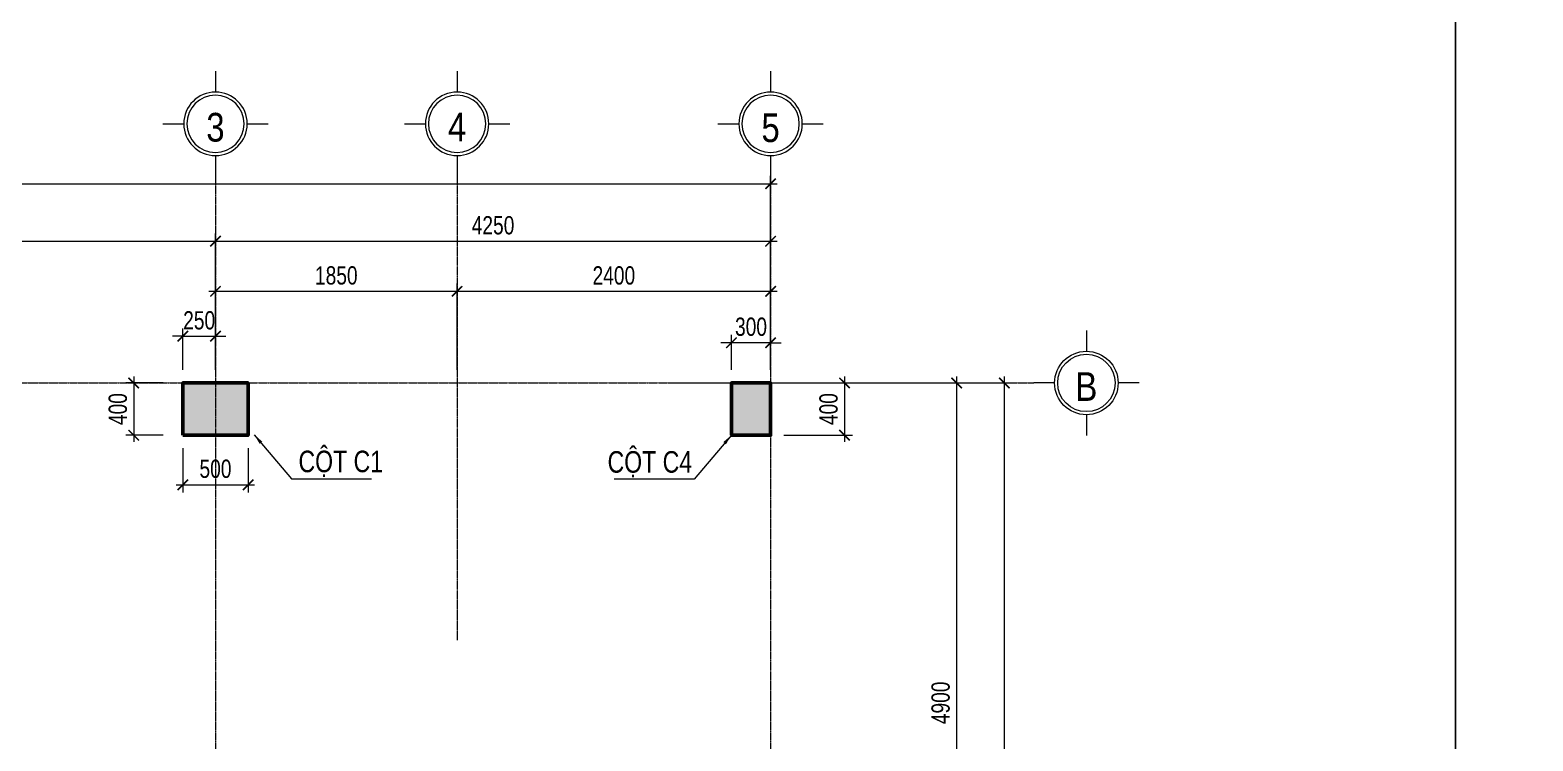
# Model space of a CAD drawing. Extents: x -165145 to 691808, y -202842 to 311040.
# Drawn here: x 651196 to 662702, y 166752 to 172197 of the extents above; entities that cross this region are included whole.
import ezdxf
from ezdxf.enums import TextEntityAlignment as Align

# ---------------------------------------------------------------- set-up
doc = ezdxf.new("R2010")
doc.units = 0
doc.header["$LTSCALE"] = 10
doc.header["$MEASUREMENT"] = 0
doc.linetypes.add('HIDDEN', pattern=[2.3807, 1.587, -0.7937])
doc.linetypes.add('TIM', pattern=[26.01, 10, -3, 0.01, -3, 10])
doc.layers.get('0').update_dxf_attribs({"linetype": 'CONTINUOUS'})
doc.layers.get('Defpoints').update_dxf_attribs({"color": 5, "linetype": 'CONTINUOUS'})
for name, color, linetype, lineweight in [('DIM', 8, 'CONTINUOUS', 13), ('GE_KC_NETKHUAT', 9, 'HIDDEN', 20), ('KHUNG', 9, 'CONTINUOUS', 13), ('TEXT', 4, 'CONTINUOUS', 20), ('TRUC', 251, 'TIM', 5), ('wall', 7, 'CONTINUOUS', 50)]:
    doc.layers.add(name, color=color, linetype=linetype, lineweight=lineweight)
for name, color, linetype in [('KCS_BORDER', 3, 'CONTINUOUS'), ('KCS_DIM', 1, 'CONTINUOUS'), ('KCS_TEXT', 2, 'CONTINUOUS')]:
    doc.layers.add(name, color=color, linetype=linetype)
doc.styles.add('KCS_BIGTEXT', font='arial.ttf', dxfattribs={"width": 0.75})
doc.styles.add('KCS_SMTEXT', font='arial.ttf', dxfattribs={"width": 0.7})
doc.styles.add('STYLE1', font='')
doc.styles.add('VNARIALH', font='', dxfattribs={"width": 0.75})
doc.styles.add('VnArialNarrowH', font='')
doc.styles.get('STYLE1').set_extended_font_data('.VnAvantH')
doc.styles.get('VNARIALH').set_extended_font_data('.VnArialH')
doc.styles.get('VnArialNarrowH').set_extended_font_data('.VnArial NarrowH')
doc.dimstyles.new('KCS_DIM50', dxfattribs={"dimscale": 50, "dimtxt": 2.5, "dimasz": 1.6, "dimexe": 1.2, "dimexo": 0, "dimgap": 1, "dimtad": 1, "dimdec": 0, "dimzin": 0, "dimdsep": 46, "dimtxsty": 'KCS_SMTEXT', "dimblk": 'ARCHTICK', "dimcen": 0, "dimdle": 1, "dimclrd": 256, "dimclre": 256, "dimclrt": 2, "dimadec": 0, "dimazin": 0, "dimtfac": 1, "dimtdec": 0, "dimtix": 1, "dimtmove": 2, "dimatfit": 3, "dimfxl": 1, "dimtolj": 1, "dimtzin": 0, "dimarcsym": 0})

# ---------------------------------------------------------------- blocks, each defined once
blk = doc.blocks.new('_ArchTick')
at = {"color": 0, "linetype": 'ByBlock', "const_width": 0.15}
blk.add_lwpolyline([(-0.5, -0.5), (0.5, 0.5)], dxfattribs=at)
blk = doc.blocks.new('*D520')
at = {"layer": 'Defpoints', "color": 0, "ltscale": 0.05, "transparency": 16777216}
for p in [(1429196, -227612), (1431079, -232512), (1431456, -232512)]:
    blk.add_point(p, dxfattribs=at)
at = {"layer": 'KCS_DIM', "color": 1, "lineweight": -2, "ltscale": 0.05, "transparency": 16777216}
for p, q in [((1431456, -227562), (1431456, -232562)), ((1429296, -227612), (1431516, -227612)), ((1431179, -232512), (1431516, -232512))]:
    blk.add_line(p, q, dxfattribs=at)
at = {"layer": 'KCS_DIM', "color": 1, "lineweight": -2, "ltscale": 0.05, "transparency": 16777216, "xscale": 80, "yscale": 80, "zscale": 80}
for p, rotation in [((1431456, -227612), 90), ((1431456, -232512), 270)]:
    blk.add_blockref('_ArchTick', p, dxfattribs=dict(at, rotation=rotation))
at = {"layer": 'KCS_DIM', "color": 2, "ltscale": 0.05, "transparency": 16777216, "insert": (1431334, -230062), "char_height": 140, "attachment_point": 5, "rotation": 90, "style": 'KCS_BIGTEXT'}
blk.add_mtext('\\A1;4900', dxfattribs=at)
blk = doc.blocks.new('*D521')
at = {"layer": 'Defpoints', "color": 0, "ltscale": 0.05, "transparency": 16777216}
for p in [(1430138, -227612), (1431034, -234612), (1431821, -234612)]:
    blk.add_point(p, dxfattribs=at)
at = {"layer": 'KCS_DIM', "color": 1, "lineweight": -2, "ltscale": 0.05, "transparency": 16777216}
for p, q in [((1431821, -227562), (1431821, -234662)), ((1430238, -227612), (1431881, -227612)), ((1431134, -234612), (1431881, -234612))]:
    blk.add_line(p, q, dxfattribs=at)
at = {"layer": 'KCS_DIM', "color": 1, "lineweight": -2, "ltscale": 0.05, "transparency": 16777216, "xscale": 80, "yscale": 80, "zscale": 80}
for p, rotation in [((1431821, -227612), 90), ((1431821, -234612), 270)]:
    blk.add_blockref('_ArchTick', p, dxfattribs=dict(at, rotation=rotation))
at = {"layer": 'KCS_DIM', "color": 2, "ltscale": 0.05, "transparency": 16777216, "insert": (1431699, -231112), "char_height": 140, "attachment_point": 5, "rotation": 90, "style": 'KCS_BIGTEXT'}
blk.add_mtext('\\A1;7000', dxfattribs=at)
blk = doc.blocks.new('tentruc')
at = {"layer": 'DIM'}
for p, q in [((0, 311), (0, 516)), ((-516, 0), (-311, 0)), ((-516, 0), (-311, 0)), ((311, 0), (516, 0)), ((311, 0), (516, 0)), ((0, -516), (0, -311))]:
    blk.add_line(p, q, dxfattribs=at)
at = {"layer": 'DIM', "ltscale": 0.5}
blk.add_circle((0, 0), 311, dxfattribs=at)
at = {"layer": 'DIM'}
blk.add_circle((0, 0), 281, dxfattribs=at)
at = {"layer": 'DIM', "color": 7, "linetype": 'ByBlock', "ltscale": 0.5, "style": 'VNARIALH', "width": 1.1}
blk.add_attdef('A', text='', height=281, dxfattribs=at).set_placement((0, -107), align=Align.CENTER)
blk = doc.blocks.new('*D528')
at = {"layer": 'Defpoints', "color": 0, "ltscale": 0.05, "transparency": 16777216}
for p in [(1425782, -226526), (1420482, -227612), (1425782, -227612)]:
    blk.add_point(p, dxfattribs=at)
at = {"layer": 'KCS_DIM', "color": 1, "lineweight": -2, "ltscale": 0.05, "transparency": 16777216}
for p, q in [((1420432, -226526), (1425832, -226526)), ((1420482, -227512), (1420482, -226466)), ((1425782, -227512), (1425782, -226466))]:
    blk.add_line(p, q, dxfattribs=at)
at = {"layer": 'KCS_DIM', "color": 1, "lineweight": -2, "ltscale": 0.05, "transparency": 16777216, "xscale": 80, "yscale": 80, "zscale": 80, "rotation": 180}
blk.add_blockref('_ArchTick', (1420482, -226526), dxfattribs=at)
at = {"layer": 'KCS_DIM', "color": 1, "lineweight": -2, "ltscale": 0.05, "transparency": 16777216, "xscale": 80, "yscale": 80, "zscale": 80}
blk.add_blockref('_ArchTick', (1425782, -226526), dxfattribs=at)
at = {"layer": 'KCS_DIM', "color": 2, "ltscale": 0.05, "transparency": 16777216, "insert": (1423132, -226405), "char_height": 140, "attachment_point": 5, "style": 'KCS_BIGTEXT'}
blk.add_mtext('\\A1;5300', dxfattribs=at)
blk = doc.blocks.new('*D529')
at = {"layer": 'Defpoints', "color": 0, "ltscale": 0.05, "transparency": 16777216}
for p in [(1430032, -226526), (1425782, -227612), (1430032, -227612)]:
    blk.add_point(p, dxfattribs=at)
at = {"layer": 'KCS_DIM', "color": 1, "lineweight": -2, "ltscale": 0.05, "transparency": 16777216}
for p, q in [((1425732, -226526), (1430082, -226526)), ((1425782, -227512), (1425782, -226466)), ((1430032, -227512), (1430032, -226466))]:
    blk.add_line(p, q, dxfattribs=at)
at = {"layer": 'KCS_DIM', "color": 1, "lineweight": -2, "ltscale": 0.05, "transparency": 16777216, "xscale": 80, "yscale": 80, "zscale": 80, "rotation": 180}
blk.add_blockref('_ArchTick', (1425782, -226526), dxfattribs=at)
at = {"layer": 'KCS_DIM', "color": 1, "lineweight": -2, "ltscale": 0.05, "transparency": 16777216, "xscale": 80, "yscale": 80, "zscale": 80}
blk.add_blockref('_ArchTick', (1430032, -226526), dxfattribs=at)
at = {"layer": 'KCS_DIM', "color": 2, "ltscale": 0.05, "transparency": 16777216, "insert": (1427907, -226405), "char_height": 140, "attachment_point": 5, "style": 'KCS_BIGTEXT'}
blk.add_mtext('\\A1;4250', dxfattribs=at)
blk = doc.blocks.new('*D530')
at = {"layer": 'Defpoints', "color": 0, "ltscale": 0.05, "transparency": 16777216}
for p in [(1427632, -226910), (1425782, -227612), (1427632, -227612)]:
    blk.add_point(p, dxfattribs=at)
at = {"layer": 'KCS_DIM', "color": 1, "lineweight": -2, "ltscale": 0.05, "transparency": 16777216}
for p, q in [((1425782, -227512), (1425782, -226850)), ((1427632, -227512), (1427632, -226850)), ((1425732, -226910), (1427682, -226910))]:
    blk.add_line(p, q, dxfattribs=at)
at = {"layer": 'KCS_DIM', "color": 1, "lineweight": -2, "ltscale": 0.05, "transparency": 16777216, "xscale": 80, "yscale": 80, "zscale": 80, "rotation": 180}
blk.add_blockref('_ArchTick', (1425782, -226910), dxfattribs=at)
at = {"layer": 'KCS_DIM', "color": 1, "lineweight": -2, "ltscale": 0.05, "transparency": 16777216, "xscale": 80, "yscale": 80, "zscale": 80}
blk.add_blockref('_ArchTick', (1427632, -226910), dxfattribs=at)
at = {"layer": 'KCS_DIM', "color": 2, "ltscale": 0.05, "transparency": 16777216, "insert": (1426707, -226789), "char_height": 140, "attachment_point": 5, "style": 'KCS_BIGTEXT'}
blk.add_mtext('\\A1;1850', dxfattribs=at)
blk = doc.blocks.new('*D531')
at = {"layer": 'Defpoints', "color": 0, "ltscale": 0.05, "transparency": 16777216}
for p in [(1430032, -226910), (1427632, -227612), (1430032, -227612)]:
    blk.add_point(p, dxfattribs=at)
at = {"layer": 'KCS_DIM', "color": 1, "lineweight": -2, "ltscale": 0.05, "transparency": 16777216}
for p, q in [((1427632, -227512), (1427632, -226850)), ((1430032, -227512), (1430032, -226850)), ((1427582, -226910), (1430082, -226910))]:
    blk.add_line(p, q, dxfattribs=at)
at = {"layer": 'KCS_DIM', "color": 1, "lineweight": -2, "ltscale": 0.05, "transparency": 16777216, "xscale": 80, "yscale": 80, "zscale": 80, "rotation": 180}
blk.add_blockref('_ArchTick', (1427632, -226910), dxfattribs=at)
at = {"layer": 'KCS_DIM', "color": 1, "lineweight": -2, "ltscale": 0.05, "transparency": 16777216, "xscale": 80, "yscale": 80, "zscale": 80}
blk.add_blockref('_ArchTick', (1430032, -226910), dxfattribs=at)
at = {"layer": 'KCS_DIM', "color": 2, "ltscale": 0.05, "transparency": 16777216, "insert": (1428832, -226789), "char_height": 140, "attachment_point": 5, "style": 'KCS_BIGTEXT'}
blk.add_mtext('\\A1;2400', dxfattribs=at)
blk = doc.blocks.new('*D532')
at = {"layer": 'Defpoints', "color": 0, "ltscale": 0.05, "transparency": 16777216}
for p in [(1430032, -226086), (1412532, -227612), (1430032, -227612)]:
    blk.add_point(p, dxfattribs=at)
at = {"layer": 'KCS_DIM', "color": 1, "lineweight": -2, "ltscale": 0.05, "transparency": 16777216}
for p, q in [((1412482, -226086), (1430082, -226086)), ((1412532, -227512), (1412532, -226026)), ((1430032, -227512), (1430032, -226026))]:
    blk.add_line(p, q, dxfattribs=at)
at = {"layer": 'KCS_DIM', "color": 1, "lineweight": -2, "ltscale": 0.05, "transparency": 16777216, "xscale": 80, "yscale": 80, "zscale": 80, "rotation": 180}
blk.add_blockref('_ArchTick', (1412532, -226086), dxfattribs=at)
at = {"layer": 'KCS_DIM', "color": 1, "lineweight": -2, "ltscale": 0.05, "transparency": 16777216, "xscale": 80, "yscale": 80, "zscale": 80}
blk.add_blockref('_ArchTick', (1430032, -226086), dxfattribs=at)
at = {"layer": 'KCS_DIM', "color": 2, "ltscale": 0.05, "transparency": 16777216, "insert": (1421282, -225964), "char_height": 140, "attachment_point": 5, "style": 'KCS_BIGTEXT'}
blk.add_mtext('\\A1;17500', dxfattribs=at)
blk = doc.blocks.new('*D542')
at = {"layer": 'Defpoints', "color": 0, "transparency": 16777216}
for p in [(1430032, -227612), (1430032, -228012), (1430598, -228012)]:
    blk.add_point(p, dxfattribs=at)
at = {"layer": 'KCS_DIM', "color": 1, "lineweight": -2, "transparency": 16777216}
for p, q in [((1430598, -227562), (1430598, -228062)), ((1430132, -227612), (1430658, -227612)), ((1430132, -228012), (1430658, -228012))]:
    blk.add_line(p, q, dxfattribs=at)
at = {"layer": 'KCS_DIM', "color": 1, "lineweight": -2, "transparency": 16777216, "xscale": 80, "yscale": 80, "zscale": 80}
for p, rotation in [((1430598, -227612), 90), ((1430598, -228012), 270)]:
    blk.add_blockref('_ArchTick', p, dxfattribs=dict(at, rotation=rotation))
at = {"layer": 'KCS_DIM', "color": 2, "transparency": 16777216, "insert": (1430476, -227812), "char_height": 140, "attachment_point": 5, "rotation": 90, "style": 'KCS_BIGTEXT'}
blk.add_mtext('\\A1;400', dxfattribs=at)
blk = doc.blocks.new('*D543')
at = {"layer": 'Defpoints', "color": 0, "transparency": 16777216}
for p in [(1429732, -227304), (1429732, -227612), (1430032, -227612)]:
    blk.add_point(p, dxfattribs=at)
at = {"layer": 'KCS_DIM', "color": 1, "lineweight": -2, "transparency": 16777216}
for p, q in [((1429732, -227304), (1429652, -227304)), ((1429732, -227512), (1429732, -227244)), ((1430032, -227304), (1429732, -227304)), ((1430032, -227512), (1430032, -227244)), ((1430032, -227304), (1430112, -227304))]:
    blk.add_line(p, q, dxfattribs=at)
at = {"layer": 'KCS_DIM', "color": 1, "lineweight": -2, "transparency": 16777216, "xscale": 80, "yscale": 80, "zscale": 80}
blk.add_blockref('_ArchTick', (1429732, -227304), dxfattribs=at)
at = {"layer": 'KCS_DIM', "color": 1, "lineweight": -2, "transparency": 16777216, "xscale": 80, "yscale": 80, "zscale": 80, "rotation": 180}
blk.add_blockref('_ArchTick', (1430032, -227304), dxfattribs=at)
at = {"layer": 'KCS_DIM', "color": 2, "transparency": 16777216, "insert": (1429882, -227182), "char_height": 140, "attachment_point": 5, "style": 'KCS_BIGTEXT'}
blk.add_mtext('\\A1;300', dxfattribs=at)
blk = doc.blocks.new('*D553')
at = {"layer": 'Defpoints', "color": 0, "transparency": 16777216}
for p in [(1425482, -227612), (1425156, -228012), (1425482, -228012)]:
    blk.add_point(p, dxfattribs=at)
at = {"layer": 'KCS_DIM', "color": 1, "lineweight": -2, "transparency": 16777216}
for p, q in [((1425156, -227562), (1425156, -228062)), ((1425382, -227612), (1425096, -227612)), ((1425382, -228012), (1425096, -228012))]:
    blk.add_line(p, q, dxfattribs=at)
at = {"layer": 'KCS_DIM', "color": 1, "lineweight": -2, "transparency": 16777216, "xscale": 80, "yscale": 80, "zscale": 80}
for p, rotation in [((1425156, -227612), 90), ((1425156, -228012), 270)]:
    blk.add_blockref('_ArchTick', p, dxfattribs=dict(at, rotation=rotation))
at = {"layer": 'KCS_DIM', "color": 2, "transparency": 16777216, "insert": (1425035, -227812), "char_height": 140, "attachment_point": 5, "rotation": 90, "style": 'KCS_BIGTEXT'}
blk.add_mtext('\\A1;400', dxfattribs=at)
blk = doc.blocks.new('*D559')
at = {"layer": 'Defpoints', "color": 0, "transparency": 16777216}
for p in [(1425782, -227254), (1425532, -227612), (1425782, -227612)]:
    blk.add_point(p, dxfattribs=at)
at = {"layer": 'KCS_DIM', "color": 1, "lineweight": -2, "transparency": 16777216}
for p, q in [((1425532, -227512), (1425532, -227194)), ((1425782, -227512), (1425782, -227194)), ((1425532, -227254), (1425452, -227254)), ((1425532, -227254), (1425782, -227254)), ((1425782, -227254), (1425862, -227254))]:
    blk.add_line(p, q, dxfattribs=at)
at = {"layer": 'KCS_DIM', "color": 1, "lineweight": -2, "transparency": 16777216, "xscale": 80, "yscale": 80, "zscale": 80}
blk.add_blockref('_ArchTick', (1425532, -227254), dxfattribs=at)
at = {"layer": 'KCS_DIM', "color": 1, "lineweight": -2, "transparency": 16777216, "xscale": 80, "yscale": 80, "zscale": 80, "rotation": 180}
blk.add_blockref('_ArchTick', (1425782, -227254), dxfattribs=at)
at = {"layer": 'KCS_DIM', "color": 2, "transparency": 16777216, "insert": (1425657, -227133), "char_height": 140, "attachment_point": 5, "style": 'KCS_BIGTEXT'}
blk.add_mtext('\\A1;250', dxfattribs=at)
blk = doc.blocks.new('*D560')
at = {"layer": 'Defpoints', "color": 0, "transparency": 16777216}
for p in [(1425532, -228012), (1426032, -228012), (1426032, -228392)]:
    blk.add_point(p, dxfattribs=at)
at = {"layer": 'KCS_DIM', "color": 1, "lineweight": -2, "transparency": 16777216}
for p, q in [((1425532, -228112), (1425532, -228452)), ((1426032, -228112), (1426032, -228452)), ((1425482, -228392), (1426082, -228392))]:
    blk.add_line(p, q, dxfattribs=at)
at = {"layer": 'KCS_DIM', "color": 1, "lineweight": -2, "transparency": 16777216, "xscale": 80, "yscale": 80, "zscale": 80, "rotation": 180}
blk.add_blockref('_ArchTick', (1425532, -228392), dxfattribs=at)
at = {"layer": 'KCS_DIM', "color": 1, "lineweight": -2, "transparency": 16777216, "xscale": 80, "yscale": 80, "zscale": 80}
blk.add_blockref('_ArchTick', (1426032, -228392), dxfattribs=at)
at = {"layer": 'KCS_DIM', "color": 2, "transparency": 16777216, "insert": (1425782, -228270), "char_height": 140, "attachment_point": 5, "style": 'KCS_BIGTEXT'}
blk.add_mtext('\\A1;500', dxfattribs=at)
blk = doc.blocks.new('A$Ccffc6bf1')
at = {"layer": 'wall', "ltscale": 0.05}
h = blk.add_hatch(dxfattribs=at)
h.set_pattern_fill('AR-CONC', color=256, style=0)
h.set_pattern_definition([(310, (-922224.652, -155304.7015), (7.172601826, 0.62752135), [0.75, -8.25]), (5, (-922224.652, -155304.7015), (-1.387513336, -7.521921337), [0.6, -6.6]), (259.5486, (-922224.054, -155304.649), (5.785093817, -6.89439542), [0.6374019, -7.01142112]), (313.8158, (-922224.652, -155306.7015), (10.67241049, 1.65519014), [1.125, -12.375]), (263.3644, (-922223.763, -155306.564), (9.34662706, -9.74117871), [0.95610288, -10.51713]), (8.8158, (-922224.652, -155306.701), (9.34661945, -9.74118601), [0.9, -9.9]), (339, (-922223.652, -155306.2015), (5.96907052, 4.026188907), [0.75, -8.25]), (34, (-922223.652, -155306.2015), (2.43315332, -7.25150045), [0.6, -6.6]), (288.5486, (-922223.1546, -155305.866), (8.402226286, -3.225304967), [0.6374019, -7.01142112]), (322.5, (-922224.652, -155304.7015), (0.121598553, -3.328938538), [0, -6.52, 0, -6.7, 0, -6.625]), (352.5, (-922224.652, -155304.7015), (2.630695374, -3.944117119), [0, -3.82, 0, -6.37, 0, -2.525]), (32.5, (-922226.882, -155304.7015), (5.338224362, 0.225548717), [0, -2.5, 0, -7.8, 0, -10.35]), (42.5, (-922227.882, -155304.7015), (5.831861693, -1.001049823), [0, -3.25, 0, -5.18, 0, -7.35])])
h.paths.add_polyline_path([(79857.5, 15556), (79357.5, 15556), (79357.5, 15156), (79857.5, 15156)])
h = blk.add_hatch(dxfattribs=at)
h.set_pattern_fill('AR-CONC', color=256, style=0)
h.set_pattern_definition([(310, (-922224.6624, -155304.751), (7.172601826, 0.62752135), [0.75, -8.25]), (5, (-922224.6624, -155304.751), (-1.387513336, -7.521921337), [0.6, -6.6]), (259.5486, (-922224.065, -155304.6986), (5.785093817, -6.89439542), [0.6374019, -7.01142112]), (313.8158, (-922224.662, -155306.751), (10.67241049, 1.65519014), [1.125, -12.375]), (263.3644, (-922223.773, -155306.613), (9.34662706, -9.74117871), [0.95610288, -10.51713]), (8.8158, (-922224.662, -155306.751), (9.34661945, -9.74118601), [0.9, -9.9]), (339, (-922223.6624, -155306.251), (5.96907052, 4.026188907), [0.75, -8.25]), (34, (-922223.6624, -155306.251), (2.43315332, -7.25150045), [0.6, -6.6]), (288.5486, (-922223.165, -155305.9154), (8.402226286, -3.225304967), [0.6374019, -7.01142112]), (322.5, (-922224.6624, -155304.751), (0.121598553, -3.328938538), [0, -6.52, 0, -6.7, 0, -6.625]), (352.5, (-922224.6624, -155304.751), (2.630695374, -3.944117119), [0, -3.82, 0, -6.37, 0, -2.525]), (32.5, (-922226.8924, -155304.751), (5.338224362, 0.225548717), [0, -2.5, 0, -7.8, 0, -10.35]), (42.5, (-922227.8924, -155304.751), (5.831861693, -1.001049823), [0, -3.25, 0, -5.18, 0, -7.35])])
h.paths.add_polyline_path([(79857.5, 15555.9), (79357.5, 15555.9), (79357.5, 15155.9), (79857.5, 15155.9)])
at = {"layer": 'wall'}
h = blk.add_hatch(dxfattribs=at)
h.set_pattern_fill('AR-CONC', color=256, style=0)
h.set_pattern_definition([(50, (-929437.4847, 252701.954), (7.172601826, -0.62752135), [0.75, -8.25]), (355, (-929437.485, 252701.954), (-1.387513336, 7.521921337), [0.6, -6.6]), (100.45144446, (-929436.887, 252701.902), (5.785088467, 6.89439991), [0.63740192, -7.01142112]), (46.1842, (-929437.485, 252703.954), (10.67241331, -1.65519281), [1.125, -12.375]), (96.6356355, (-929436.595, 252703.816), (9.34661946, 9.74118601), [0.95610342, -10.5171376]), (351.184164, (-929437.485, 252703.954), (9.34661945, 9.741186), [0.9, -9.90000001]), (21, (-929436.4847, 252703.454), (5.96907052, -4.026188907), [0.75, -8.25]), (326, (-929436.485, 252703.454), (2.43315332, 7.25150045), [0.6, -6.6]), (71.45144474, (-929435.987, 252703.1186), (8.402223767, 3.22531153), [0.6374019, -7.01142112]), (37.5, (-929437.4847, 252701.954), (0.121598553, 3.328938538), [0, -6.52, 0, -6.7, 0, -6.625]), (7.5, (-929437.4847, 252701.954), (2.630695374, 3.944117119), [0, -3.82, 0, -6.37, 0, -2.525]), (327.5, (-929439.7147, 252701.954), (5.338224362, -0.225548717), [0, -2.5, 0, -7.8, 0, -10.35]), (317.5, (-929440.7147, 252701.954), (5.831861693, 1.001049823), [0, -3.25, 0, -5.18, 0, -7.35])])
h.paths.add_polyline_path([(83857.5, 15556), (83557.5, 15556), (83557.5, 15156), (83857.5, 15156)])
at = {"layer": 'KHUNG', "color": 7}
for points in [[(59400, 0), (89100, 0), (89100, 21000), (59400, 21000)], [(89100, 0), (118800, 0), (118800, 21000), (89100, 21000)]]:
    blk.add_lwpolyline(points, close=True, dxfattribs=at)
at = {"layer": 'TRUC', "ltscale": 0.05}
for p, q in [((79607.5, 17138.3), (79607.5, 6705.8)), ((81457.5, 17138.3), (81457.5, 13586.8)), ((83857.5, 17138.3), (83857.5, 6705.8)), ((64647.7, 15555.9), (85872.1, 15555.9))]:
    blk.add_line(p, q, dxfattribs=at)
at = {"layer": 'wall', "ltscale": 0.05}
for points in [[(79357.5, 15156), (79857.5, 15156), (79857.5, 15556), (79357.5, 15556)], [(79357.5, 15155.9), (79857.5, 15155.9), (79857.5, 15555.9), (79357.5, 15555.9)], [(83557.5, 15156), (83857.5, 15156), (83857.5, 15556), (83557.5, 15556)]]:
    blk.add_lwpolyline(points, close=True, dxfattribs=at)
at = {"layer": 'TEXT'}
ref = blk.add_blockref('tentruc', (79607.5, 17541.2), dxfattribs=dict(at, xscale=-0.78125, yscale=0.78125, zscale=0.78125, rotation=180))
ref.add_attrib('A', '3', dxfattribs={"color": 7, "linetype": 'ByBlock', "ltscale": 0.5, "height": 219.7, "style": 'VnArialNarrowH'}).set_placement((79607.5, 17404.8), align=Align.CENTER)
ref = blk.add_blockref('tentruc', (81457.5, 17541.2), dxfattribs=dict(at, xscale=-0.78125, yscale=0.78125, zscale=0.78125, rotation=180))
ref.add_attrib('A', '4', dxfattribs={"color": 7, "linetype": 'ByBlock', "ltscale": 0.5, "height": 219.7, "style": 'VnArialNarrowH'}).set_placement((81457.5, 17407.8), align=Align.CENTER)
ref = blk.add_blockref('tentruc', (83857.5, 17541.2), dxfattribs=dict(at, xscale=-0.78125, yscale=0.78125, zscale=0.78125, rotation=180))
ref.add_attrib('A', '5', dxfattribs={"color": 7, "linetype": 'ByBlock', "ltscale": 0.5, "height": 219.7, "style": 'VnArialNarrowH'}).set_placement((83857.5, 17401.1), align=Align.CENTER)
ref = blk.add_blockref('tentruc', (86275.1, 15555.9), dxfattribs=dict(at, xscale=0.78125, yscale=0.78125, zscale=0.78125, rotation=180))
ref.add_attrib('A', 'B', dxfattribs={"color": 7, "linetype": 'ByBlock', "ltscale": 0.5, "height": 219.7, "style": 'VnArialNarrowH'}).set_placement((86275.1, 15418.6), align=Align.CENTER)
at = {"layer": 'KCS_TEXT', "ltscale": 0.05, "style": 'STYLE1', "width": 0.8}
for s, p in [('CỘT C1  ', (80988.6, 14872.6)), ('CỘT C4  ', (83354.8, 14868.8))]:
    blk.add_text(s, height=165, dxfattribs=at).set_placement(p, align=Align.RIGHT)
at = {"layer": 'KCS_DIM', "ltscale": 0.05}
for base, p1, p2, picture, middle in [((83857.5, 17082), (66357.5, 15555.9), (83857.5, 15555.9), '*D532', (75107.5, 17203.5)), ((79607.5, 16641.6), (74307.5, 15555.9), (79607.5, 15555.9), '*D528', (76957.5, 16763.2)), ((83857.5, 16641.6), (79607.5, 15555.9), (83857.5, 15555.9), '*D529', (81732.5, 16763.1)), ((81457.5, 16257.5), (79607.5, 15555.9), (81457.5, 15555.9), '*D530', (80532.5, 16379)), ((83857.5, 16257.5), (81457.5, 15555.9), (83857.5, 15555.9), '*D531', (82657.5, 16379))]:
    dim = blk.add_linear_dim(base=base, p1=p1, p2=p2, dimstyle='KCS_DIM50', dxfattribs=at)
    dim.commit()
    dim.dimension.update_dxf_attribs({"geometry": picture, "text_midpoint": middle, "insert": (-1346174.3, 243168)})
at = {"layer": 'KCS_DIM'}
for base, p1, p2, picture, middle in [((79607.5, 15913.5), (79357.5, 15556), (79607.5, 15555.9), '*D559', (79482.5, 16035)), ((83557.5, 15864.4), (83857.5, 15555.9), (83557.5, 15556), '*D543', (83707.5, 15986)), ((79857.5, 14776), (79357.5, 15155.9), (79857.5, 15155.9), '*D560', (79607.5, 14897.5))]:
    dim = blk.add_linear_dim(base=base, p1=p1, p2=p2, dimstyle='KCS_DIM50', dxfattribs=at)
    dim.commit()
    dim.dimension.update_dxf_attribs({"geometry": picture, "text_midpoint": middle, "insert": (-1346174.3, 243168)})
for base, p1, p2, picture, middle in [((78982, 15156), (79307.5, 15556), (79307.5, 15156), '*D553', (78860.5, 15356)), ((84423.5, 15156), (83857.5, 15555.9), (83857.5, 15156), '*D542', (84302, 15355.9))]:
    dim = blk.add_linear_dim(base=base, p1=p1, p2=p2, angle=90, dimstyle='KCS_DIM50', dxfattribs=at)
    dim.commit()
    dim.dimension.update_dxf_attribs({"geometry": picture, "text_midpoint": middle, "insert": (-1346174.3, 243168)})
at = {"layer": 'KCS_DIM', "ltscale": 0.05}
for base, p1, p2, picture, middle in [((85281.4, 10655.9), (83022.1, 15555.9), (84904.7, 10655.9), '*D520', (85160, 13105.9)), ((85646.4, 8555.9), (83963.6, 15555.9), (84860.1, 8555.9), '*D521', (85525, 12055.9))]:
    dim = blk.add_linear_dim(base=base, p1=p1, p2=p2, angle=90, dimstyle='KCS_DIM50', dxfattribs=at)
    dim.commit()
    dim.dimension.update_dxf_attribs({"geometry": picture, "text_midpoint": middle, "insert": (-1346174.3, 243168)})
at = {"layer": 'KCS_BORDER', "ltscale": 0.05}
for points in [[(79904.3, 15159.8), (80188.9, 14822.8), (80801.9, 14822.8)], [(83557.5, 15156), (83272.9, 14819), (82659.9, 14819)]]:
    blk.add_leader(points, dimstyle='KCS_DIM50', override={"dimgap": 25, "dimtad": 0}, dxfattribs=at)

msp = doc.modelspace()

# ---------------------------------------------------------------- block references
at = {"layer": 'GE_KC_NETKHUAT'}
msp.add_blockref('A$Ccffc6bf1', (573008.10219, 153937.66595), dxfattribs=at)

doc.saveas('drawing.dxf')
